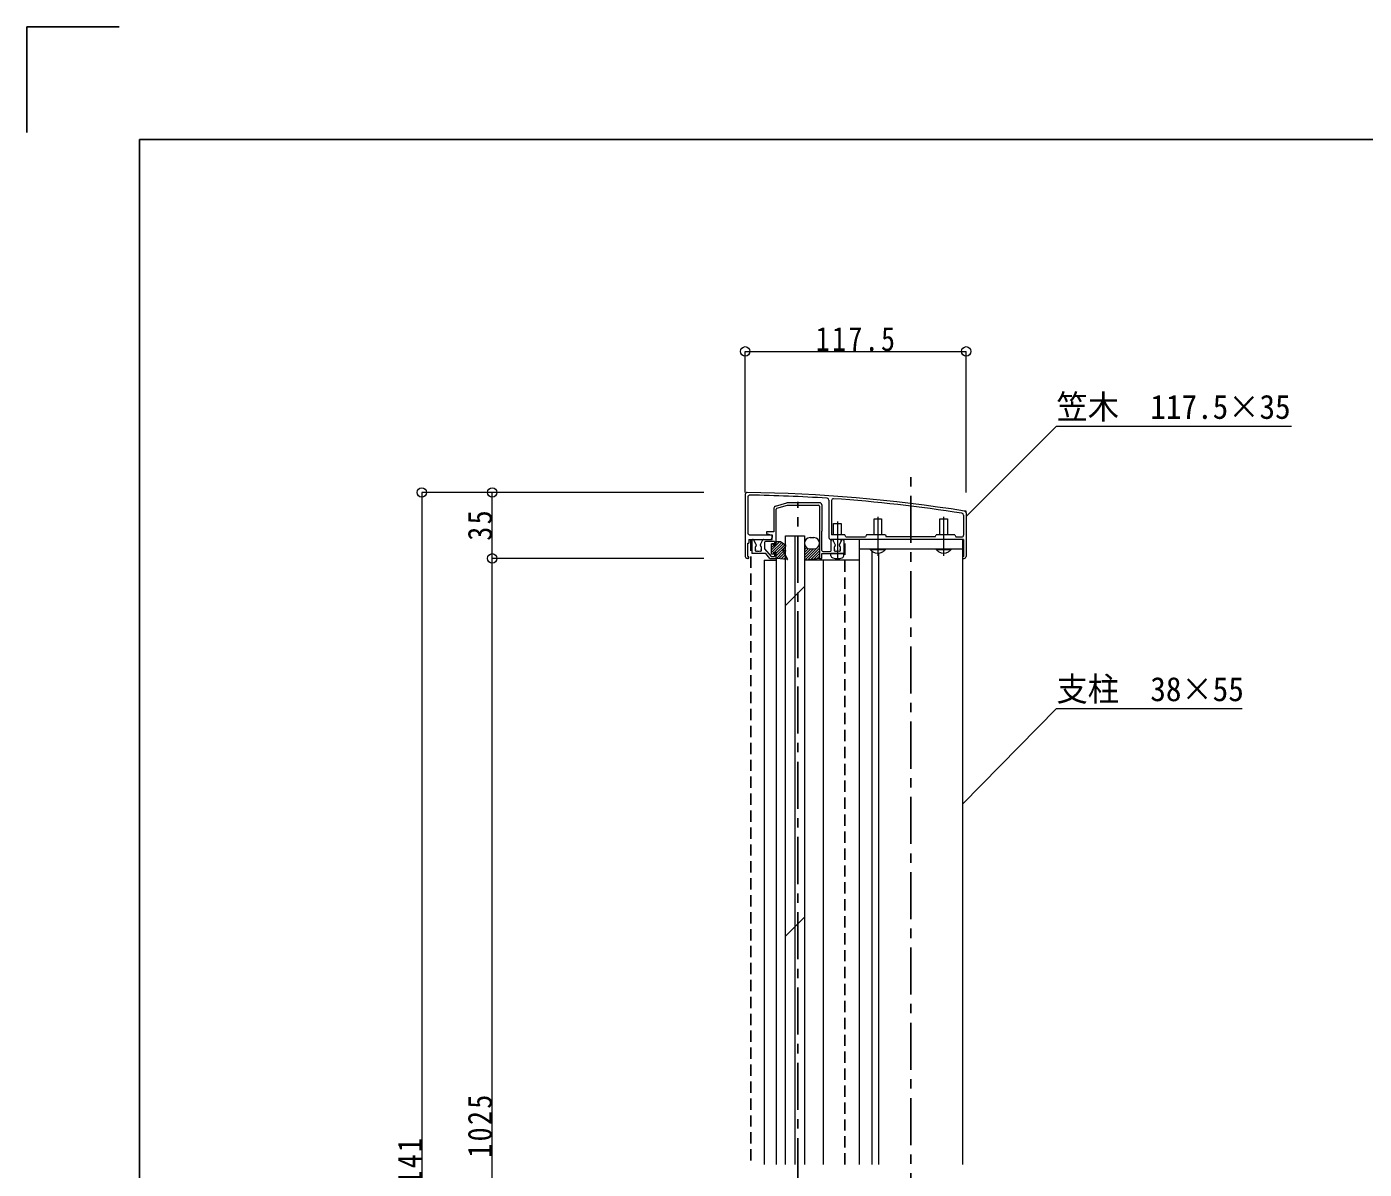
# Model space of a CAD drawing. Units: millimetres at full size, sheet at 1:5; some dimension numbers follow another scale. Extents: x -1050 to 1050, y -742 to 742.
# Drawn here: x -1050 to -339, y 135 to 742 of the extents above; entities that cross this region are included whole.
import ezdxf
from ezdxf.enums import TextEntityAlignment as Align

# ---------------------------------------------------------------- set-up
doc = ezdxf.new("R2010")
doc.units = ezdxf.units.MM
doc.header["$LTSCALE"] = 5
doc.linetypes.add('CHAIN1', pattern=[8, 5, -1, 1, -1])
doc.linetypes.add('DASHED1', pattern=[1.8, 1.2, -0.6])
for name, color, linetype in [('0-0_通り芯', 7, 'CHAIN1'), ('1-4_印刷位置ライン', 7, 'Continuous'), ('1-5_図枠1_1', 7, 'Continuous')]:
    doc.layers.add(name, color=color, linetype=linetype)
for name, color, linetype, lineweight in [('0-3_寸法', 54, 'Continuous', 20), ('0-4_手摺部材', 92, 'Continuous', 20), ('0-7_ガラス', 6, 'Continuous', 20), ('0-8_その他', 11, 'Continuous', 20), ('0-9_文字', 3, 'Continuous', 20), ('0-A_支柱', 6, 'Continuous', 20)]:
    doc.layers.add(name, color=color, linetype=linetype, lineweight=lineweight)
doc.styles.add('ＭＳ ゴシック', font='')
doc.styles.get('ＭＳ ゴシック').set_extended_font_data('MS Gothic')

# ---------------------------------------------------------------- blocks, each defined once
blk = doc.blocks.new('dimension_origin')
at = {"color": 0, "linetype": 'Continuous', "lineweight": -2}
blk.add_circle((0, 0), 1.25, dxfattribs=at)

msp = doc.modelspace()

# ---------------------------------------------------------------- linework, layer by layer
at = {"layer": '0-0_通り芯'}
for p, q in [((-580, -411.793), (-580, 505.456)), ((-640, -193.078), (-640, 490))]:
    msp.add_line(p, q, dxfattribs=at)
at = {"layer": '0-0_通り芯', "linetype": 'DASHED1'}
for p, q in [((-665, 470), (-665, 137.854)), ((-615, 137.854), (-615, 470))]:
    msp.add_line(p, q, dxfattribs=at)
at = {"layer": '0-3_寸法'}
for p, q in [((-668, 570), (-550.5, 570)), ((-668, 495), (-668, 570)), ((-550.5, 495), (-550.5, 570)), ((-840, 495), (-840, -224.293)), ((-690, 495), (-840, 495)), ((-802.5, 460), (-802.5, 495)), ((-802.5, -143.293), (-802.5, 460)), ((-690, 460), (-802.5, 460))]:
    msp.add_line(p, q, dxfattribs=at)
at = {"layer": '0-4_手摺部材'}
for p, q in [((-667.999, 494), (-667.999, 461)), ((-666.599, 492.581), (-666.599, 473.5)), ((-623.499, 490.932), (-623.499, 471)), ((-622.099, 490.701), (-622.099, 472.5)), ((-652.7, 486.746), (-652.7, 474.1)), ((-651.975, 487.707), (-645.835, 489.462)), ((-651.5, 467.5), (-651.5, 486.218)), ((-651.137, 486.698), (-645.599, 488.281)), ((-628.3, 489.5), (-645.56, 489.5)), ((-645.462, 488.3), (-629, 488.3)), ((-628.5, 487.8), (-628.5, 460)), ((-627.3, 488.5), (-627.3, 474.4)), ((-550.5, 484.147), (-550.5, 460.961)), ((-621, 478.5), (-617, 478.5)), ((-621, 472.5), (-621, 478.5)), ((-617, 478.5), (-617, 472.5)), ((-599.5, 472.5), (-599.5, 481)), ((-599.5, 481), (-595.5, 481)), ((-595.5, 481), (-595.5, 472.5)), ((-564.5, 472.5), (-564.5, 481)), ((-564.5, 481), (-560.5, 481)), ((-560.5, 481), (-560.5, 472.5)), ((-551.899, 482.945), (-551.899, 472.4)), ((-665.999, 470), (-654.699, 470)), ((-665.999, 470), (-665.999, 468)), ((-665.599, 472.5), (-653.699, 472.5)), ((-664.5, 469.428), (-664.5, 462.5)), ((-662.097, 467.4), (-663.433, 469.714)), ((-659.903, 467.4), (-658.546, 469.75)), ((-658.113, 470), (-653.7, 470)), ((-656.329, 473.001), (-653.7, 472.3)), ((-653.7, 470), (-653.7, 472.3)), ((-653.699, 472.5), (-653.699, 471)), ((-627.3, 464.2), (-627.3, 474.4)), ((-551.899, 470), (-622.499, 470)), ((-622.3, 464.2), (-622.3, 469.555)), ((-614.999, 472.5), (-622.099, 472.5)), ((-620.097, 467.4), (-621.47, 469.777)), ((-621, 468.964), (-621, 470)), ((-617.903, 467.4), (-616.567, 469.714)), ((-617, 468.964), (-617, 470)), ((-615.5, 469.428), (-615.5, 462.5)), ((-614.499, 471.4), (-614.999, 472.5)), ((-614.499, 471.4), (-603.999, 471.4)), ((-607.5, 470), (-607.5, 465)), ((-593.499, 472.5), (-592.999, 471.4)), ((-566.999, 471.4), (-592.999, 471.4)), ((-566.999, 471.4), (-566.499, 472.5)), ((-556.5, 472.5), (-566.499, 472.5)), ((-552.5, 470), (-552.5, 465)), ((-551.899, 470), (-551.899, 461)), ((-661.2, 462.5), (-664.5, 462.5)), ((-661, 462.7), (-661.2, 462.5)), ((-661, 462.7), (-660.8, 462.5)), ((-657.1, 462.5), (-660.8, 462.5)), ((-657.7, 468.5), (-657.7, 465.08)), ((-652.5, 469), (-657.2, 469)), ((-655, 460), (-657.1, 462.5)), ((-652.5, 469), (-652.5, 467)), ((-652.5, 467), (-652, 467)), ((-652, 463), (-652.5, 463)), ((-652.5, 463), (-652.5, 461)), ((-651.5, 460), (-651.5, 462.5)), ((-627.3, 460), (-627.3, 462.5)), ((-627.3, 462.5), (-619.2, 462.5)), ((-626.8, 463.7), (-622.8, 463.7)), ((-622.402, 461.381), (-622.5, 462.5)), ((-615.5, 462.5), (-622.5, 462.5)), ((-619, 462.7), (-619.2, 462.5)), ((-619, 462.7), (-618.8, 462.5)), ((-618.8, 462.5), (-615.5, 462.5)), ((-615.598, 461.381), (-615.5, 462.5)), ((-607.5, 465), (-552.5, 465)), ((-666.499, 460), (-666.999, 460)), ((-666.599, 461), (-666.499, 461)), ((-658.003, 459), (-651.5, 459)), ((-658.003, 459), (-658.003, 137.854)), ((-655, 460), (-651.5, 460)), ((-651.5, 460), (-651.5, 137.854)), ((-607.5, 459), (-635.5, 459)), ((-628.5, 460), (-627.3, 460)), ((-626.5, 459), (-626.5, 137.854)), ((-551.999, 461), (-551.899, 461)), ((-551.999, 460), (-551.499, 460))]:
    msp.add_line(p, q, dxfattribs=at)
at = {"layer": '0-4_手摺部材', "linetype": 'DASHED1'}
msp.add_line((-550.5, 484.189), (-550.5, 485), dxfattribs=at)
at = {"layer": '0-4_手摺部材', "linetype": 'CHAIN1'}
for p, q in [((-619, 479.5), (-619, 458.9)), ((-597.5, 482), (-597.5, 461.4)), ((-562.5, 482), (-562.5, 461.4))]:
    msp.add_line(p, q, dxfattribs=at)
at = {"layer": '0-4_手摺部材'}
for points in [[(-652.7, 474.1), (-656.7, 474.1), (-656.7, 473.484)], [(-593.499, 472.5), (-603.499, 472.5), (-603.999, 471.4)], [(-556.5, 472.5), (-556, 471.4), (-552.899, 471.4)], [(-666.599, 461), (-666.599, 468), (-665.999, 468)], [(-657.7, 465.08), (-654.273, 461), (-652.5, 461)], [(-601.5, 465), (-601.5, 464.712), (-593.5, 464.712), (-593.5, 465)], [(-566.5, 465), (-566.5, 464.712), (-558.5, 464.712), (-558.5, 465)]]:
    msp.add_lwpolyline(points, dxfattribs=at)
for centre, radius, start, end in [((-666.999, 494), 1, 89.28387, 180), ((-676.986, -304.938), 800, 80.9641, 89.28387), ((-665.599, 492.581), 1, 89.18151, 180), ((-676.986, -304.428), 798.09, 86.22449, 89.18151), ((-624.499, 490.932), 1, 360, 86.22449), ((-621.099, 490.701), 1, 85.97953, 180), ((-676.986, -304.428), 798.09, 81.0441, 85.97953), ((-651.7, 486.746), 1, 105.9454, 180), ((-651, 486.218), 0.5, 105.9454, 180), ((-645.56, 488.5), 1, 90, 105.9454), ((-645.462, 487.8), 0.5, 90, 105.9454), ((-629, 487.8), 0.5, 0, 90), ((-628.3, 488.5), 1, 0, 90), ((-552.899, 482.945), 1, 0, 81.0441), ((-551.5, 484.147), 1, 0, 80.9641), ((-665.599, 473.5), 1, 180, 270), ((-663.928, 469.428), 0.572, 30, 180), ((-658.113, 469.5), 0.5, 90, 150), ((-656.2, 473.484), 0.5, 180, 255.06859), ((-654.699, 471), 1, 270, 360), ((-622.499, 471), 1, 180, 270), ((-621.855, 469.555), 0.445, 30, 180), ((-616.072, 469.428), 0.572, 0, 150), ((-552.899, 472.4), 1, 270, 360), ((-661, 465.5), 1.75, 132.83959, 208.57358), ((-662.237, 464.263), 0.5, 126.78679, 323.21321), ((-662.53, 467.15), 0.5, 312.83959, 30), ((-661, 465.5), 1.75, 241.42642, 298.57358), ((-659.763, 464.263), 0.5, 216.78679, 53.21321), ((-659.47, 467.15), 0.5, 150, 227.16041), ((-661, 465.5), 1.75, 331.4264, 47.16041), ((-657.2, 468.5), 0.5, 90, 180), ((-652, 467.5), 0.5, 270, 360), ((-652, 462.5), 0.5, 0, 90), ((-626.8, 464.2), 0.5, 180, 270), ((-622.8, 464.2), 0.5, 270, 360), ((-619, 465.5), 1.75, 132.83959, 208.57358), ((-620.237, 464.263), 0.5, 126.78679, 323.21321), ((-620.53, 467.15), 0.5, 312.83959, 30), ((-619, 465.5), 1.75, 241.42642, 298.57358), ((-617.763, 464.263), 0.5, 216.78679, 53.21321), ((-617.47, 467.15), 0.5, 150, 227.16041), ((-619, 465.5), 1.75, 331.4264, 47.16041), ((-597.5, 467.941), 5.141, 218.91478, 239.75003), ((-597.5, 467.941), 5.141, 239.75003, 300.24997), ((-597.5, 467.941), 5.141, 300.24997, 321.08522), ((-562.5, 467.941), 5.141, 218.91478, 239.75003), ((-562.5, 467.941), 5.141, 239.75003, 300.24997), ((-562.5, 467.941), 5.141, 300.24997, 321.08522), ((-666.999, 461), 1, 180, 270), ((-666.499, 460.5), 0.5, 270, 90), ((-621.107, 461.494), 1.3, 185, 254.11915), ((-619, 468.9), 9, 254.11915, 285.88085), ((-616.893, 461.494), 1.3, 285.88085, 355), ((-551.999, 460.5), 0.5, 90, 270), ((-551.499, 461), 1, 270, 357.79122)]:
    msp.add_arc(centre, radius, start, end, dxfattribs=at)
at = {"layer": '0-4_手摺部材', "linetype": 'DASHED1'}
msp.add_arc((-676.986, -304.938), 800, 80.90296, 80.9641, dxfattribs=at)
at = {"layer": '0-7_ガラス'}
for p, q in [((-646.5, 472), (-636.5, 472)), ((-646.5, 137.854), (-646.5, 472)), ((-641.5, 137.854), (-641.5, 472)), ((-636.5, 472), (-636.5, 137.854)), ((-646.5, 434.957), (-636.5, 444.957)), ((-646.5, 259.268), (-636.5, 269.268))]:
    msp.add_line(p, q, dxfattribs=at)
at = {"layer": '0-8_その他'}
for p, q in [((-633.5, 471), (-631.5, 471)), ((-654, 463.047), (-648.561, 468.486)), ((-652.8, 467.75), (-654, 467.75)), ((-654, 462.25), (-654, 467.75)), ((-654, 467.29), (-653.54, 467.75)), ((-654, 465.876), (-652.8, 467.076)), ((-654, 464.462), (-651.662, 466.8)), ((-652.8, 462.25), (-654, 462.25)), ((-653.383, 462.25), (-652.8, 462.833)), ((-652.8, 466.8), (-652.8, 467.75)), ((-652.8, 466.8), (-651.5, 466.8)), ((-652.8, 463.2), (-651.5, 463.2)), ((-652.8, 462.25), (-652.8, 463.2)), ((-652.433, 463.2), (-647.677, 467.956)), ((-651.5, 466.962), (-649.712, 468.75)), ((-651.5, 468.376), (-651.126, 468.75)), ((-651.5, 466.8), (-651.5, 468.6)), ((-651.5, 462.719), (-646.793, 467.426)), ((-651.5, 461.305), (-646.5, 466.305)), ((-651.5, 460.181), (-651.5, 463.2)), ((-651.389, 460.002), (-647.766, 463.625)), ((-649, 468.75), (-651.35, 468.75)), ((-650.115, 459.861), (-647.273, 462.704)), ((-649, 468.75), (-646.5, 467.25)), ((-648.1, 464.25), (-646.5, 466.25)), ((-646.5, 464.25), (-648.1, 464.25)), ((-646.5, 463.85), (-647.886, 463.85)), ((-647.886, 463.85), (-645.594, 459.566)), ((-647.54, 463.85), (-647.14, 464.25)), ((-646.5, 467.25), (-646.5, 466.25)), ((-646.4, 463.95), (-646.4, 464.15)), ((-636.5, 458.836), (-629.824, 465.512)), ((-636.5, 463.078), (-634.43, 465.148)), ((-636.5, 461.664), (-633.164, 465)), ((-636.5, 460.25), (-631.75, 465)), ((-634.886, 459.036), (-628.5, 465.422)), ((-633.5, 465), (-631.5, 465)), ((-633.22, 459.287), (-628.5, 464.007)), ((-631.554, 459.539), (-628.5, 462.593)), ((-629.012, 466.324), (-628.5, 466.836)), ((-645.692, 459.419), (-651.32, 459.982)), ((-648.829, 459.733), (-646.78, 461.782)), ((-647.543, 459.604), (-646.287, 460.861)), ((-646.258, 459.476), (-645.794, 459.94)), ((-628.5, 460), (-636.5, 458.792)), ((-629.889, 459.79), (-628.5, 461.179))]:
    msp.add_line(p, q, dxfattribs=at)
for centre, radius, start, end in [((-633.5, 468), 3, 90, 180), ((-631.5, 468), 3, 0, 90), ((-651.35, 468.6), 0.15, 90, 180), ((-646.5, 464.15), 0.1, 0, 90), ((-646.5, 463.95), 0.1, 270, 360), ((-633.5, 468), 3, 180, 270), ((-631.5, 468), 3, 270, 360), ((-651.3, 460.181), 0.2, 180, 264.28941), ((-645.682, 459.519), 0.1, 264.28941, 28.15108)]:
    msp.add_arc(centre, radius, start, end, dxfattribs=at)
at = {"layer": '0-9_文字'}
msp.add_line((-636.5, 464.493), (-635.352, 465.64), dxfattribs=at)
for points in [[(-550.5, 482.26), (-502.5, 530.26), (-377.5, 530.26)], [(-552.5, 329.28), (-502.5, 380.26), (-403.75, 380.26)]]:
    msp.add_lwpolyline(points, dxfattribs=at)
at = {"layer": '0-A_支柱'}
for p, q in [((-607.5, 465), (-607.5, 137.854)), ((-600.7, 463.917), (-600.7, 137.854)), ((-597.2, 462.809), (-597.2, 137.854)), ((-552.5, 465), (-552.5, 137.854))]:
    msp.add_line(p, q, dxfattribs=at)
at = {"layer": '1-4_印刷位置ライン'}
for p in [(-1050, 686.222), (-1000.874, 742.5)]:
    msp.add_line(p, (-1050, 742.5), dxfattribs=at)
at = {"layer": '1-5_図枠1_1'}
msp.add_line((-990, 682.5), (703.535, 682.5), dxfattribs=at)
msp.add_lwpolyline([(-990, 682.5), (-990, -707.5), (990, -707.5)], dxfattribs=at)

# ---------------------------------------------------------------- block references
at = {"layer": '0-3_寸法', "xscale": 2, "yscale": 2}
for p, rotation in [((-668, 570), 180), ((-840, 495), 90), ((-802.5, 495), 90), ((-802.5, 460), 90), ((-802.5, 460), 270)]:
    msp.add_blockref('dimension_origin', p, dxfattribs=dict(at, rotation=rotation))
msp.add_blockref('dimension_origin', (-550.5, 570), dxfattribs=at)

# ---------------------------------------------------------------- texts
at = {"layer": '0-3_寸法', "insert": (-630.5, 570), "char_height": 12.83, "attachment_point": 7, "style": 'ＭＳ ゴシック'}
msp.add_mtext('\\T1.17;\\W0.85;117.5', dxfattribs=at)
at = {"layer": '0-3_寸法', "char_height": 12.83, "attachment_point": 7, "rotation": 90, "style": 'ＭＳ ゴシック'}
for s, insert in [('\\T1.17;\\W0.85;35', (-802.5, 469.375)), ('\\T1.17;\\W0.85;1025', (-802.5, 141.479)), ('\\T1.17;\\W0.85;1141', (-840, 118.479))]:
    msp.add_mtext(s, dxfattribs=dict(at, insert=insert))
at = {"layer": '0-9_文字', "style": 'ＭＳ ゴシック', "width": 0.95}
for s, p in [('笠木\u3000117.5×35', (-502.5, 530.26)), ('支柱\u300038×55', (-502.5, 380.26))]:
    msp.add_text(s, height=12.83, dxfattribs=at).set_placement(p, align=Align.BOTTOM_LEFT)

doc.saveas('drawing.dxf')
